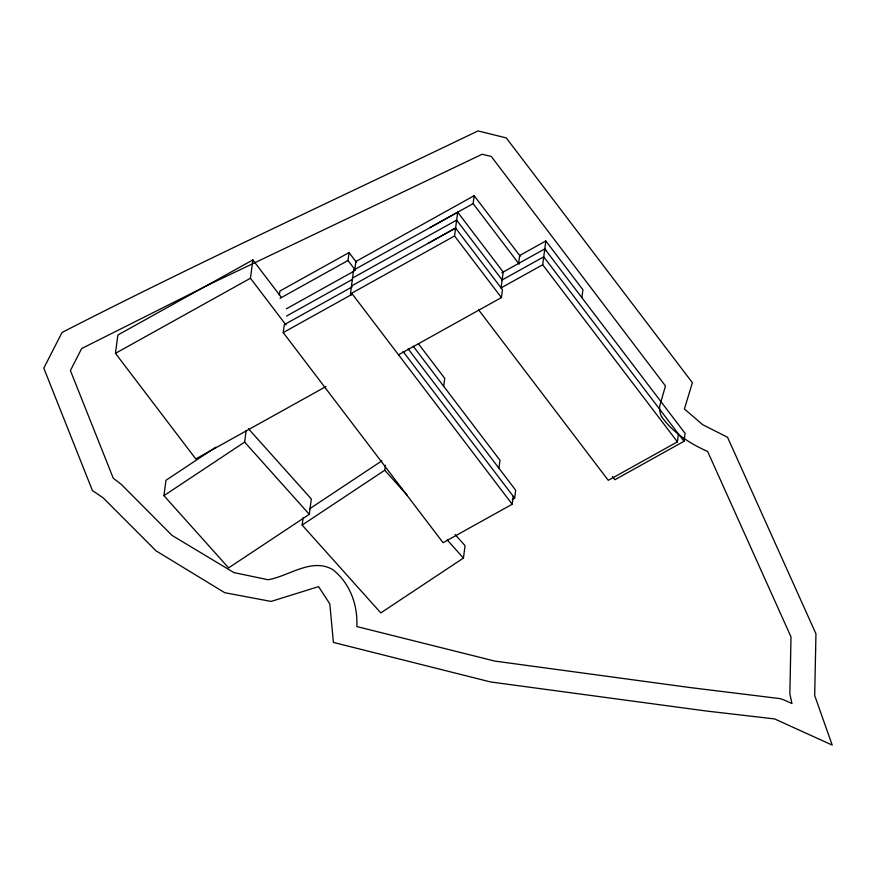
<?xml version="1.0" encoding="UTF-8"?>
<svg xmlns="http://www.w3.org/2000/svg" width="876" height="876" viewBox="0 0 876 876"><rect width="100%" height="100%" fill="white"/><g stroke="black" fill="none" stroke-linecap="round" stroke-linejoin="round"><path stroke-width="1.31" d="M325.992 386.524L195.786 458.947L115.457 353.335L117.866 335.004L252.857 259.92L281.01 296.942M248.466 428.78L311.319 498.97L309.305 514.332L228.614 567.889L163.932 495.663L165.958 480.3L215.956 447.11M286.058 325.073L250.448 278.25L252.857 259.92M163.932 495.663L244.623 442.106L246.134 430.587M279.389 294.993L279.915 291.029L349.053 252.573L356.477 262.329M513.248 496.32L512.208 504.248L443.059 542.704L283.233 332.584L284.273 324.668L352.218 286.868M455.126 534.568L465.068 545.682L463.437 558.067L380.808 612.904L302.143 525.074L303.129 517.639M355.426 270.257L348.002 260.5L349.053 252.573M512.208 504.248L352.36 294.139L351.134 294.818L350.444 293.909L353.565 270.126L473.117 203.626L474.168 195.698L355.842 261.508L354.802 269.436M302.143 525.074L384.772 470.226L385.429 465.276M398.536 354.824L501.411 297.588L454.556 235.983L457.688 212.2L430.138 227.53M443.683 386.272L444.723 378.344L418.334 343.655M501.105 287.886L503.196 272.031L457.688 212.2M501.411 297.588L502.463 289.66L455.597 228.056L351.484 285.981M518.625 263.446L519.665 255.518L545.825 240.977L582.912 289.737L581.872 297.665M498.937 468.222L499.977 460.294L413.165 346.162M478.515 309.732L608.273 480.322L677.411 441.865L542.693 264.76L545.825 240.977M512.252 499.484L514.639 498.159L515.679 490.231L408.117 348.834M677.411 441.865L678.451 433.938M612.423 476.478L614.897 479.73L684.036 441.274L685.087 433.346L544.784 248.904L501.871 272.775M309.436 508.923L381.881 460.842M428.046 243.386L455.597 228.056L456.297 228.975M115.457 353.335L250.448 278.25M280.068 298.3L348.002 260.5M286.353 308.812L353.105 271.68M352.524 278.053L456.648 220.128L502.156 279.959M286.507 316.072L352.064 279.608M350.444 293.909L454.556 235.983M283.233 332.584L352.36 294.139M502.014 280.035L543.733 256.832L684.036 441.274M500.973 287.963L542.693 264.76M384.772 470.226L407.373 495.466M447.165 539.89L463.437 558.067M244.623 442.106L309.305 514.332M474.168 195.698L520.202 256.219M473.117 203.626L519.161 264.147M353.565 270.126L354.265 271.034M403.015 351.418L514.639 498.159M544.784 248.904L546.131 250.678M661.588 416.647C672.724 432.547 690.025 443.705 707.622 451.447L791.006 636.874L789.867 693.945L791.981 703.592L785.225 700.482A24.846 22.196 8.4 0 0 779.322 698.533L689.522 687.485L494.874 661.095L356.817 626.559C357.923 605.053 350.082 583.328 332.946 569.728C311.823 557.267 289.047 576.156 268.089 579.737L233.914 572.597L172.057 535.433L121.436 484.527L113.245 478.165L70.408 370.548L81.665 348.528L211.204 283.528L482.118 154.264L491.261 156.432L665.464 385.966L659.672 406.081A24.977 21.429 13.9 0 0 659.88 411.424A25.119 21.67 10.9 0 0 661.588 416.647M815.644 649.149L814.68 695.478L832.2 745.082L774.625 718.922L705.947 710.973L490.615 681.966L333.395 642.415L329.814 603.893L318.579 586.624L271.078 601.429L224.716 592.691L156.048 550.851L103.226 497.918L92.429 490.549L43.8 368.161L62.021 332.464C199.148 262.154 339.154 197.735 477.978 130.918L506.284 137.915L692.39 382.702L684.408 408.993L702.804 424.772L727.529 437.255L815.95 633.808L815.644 649.149"/></g></svg>
